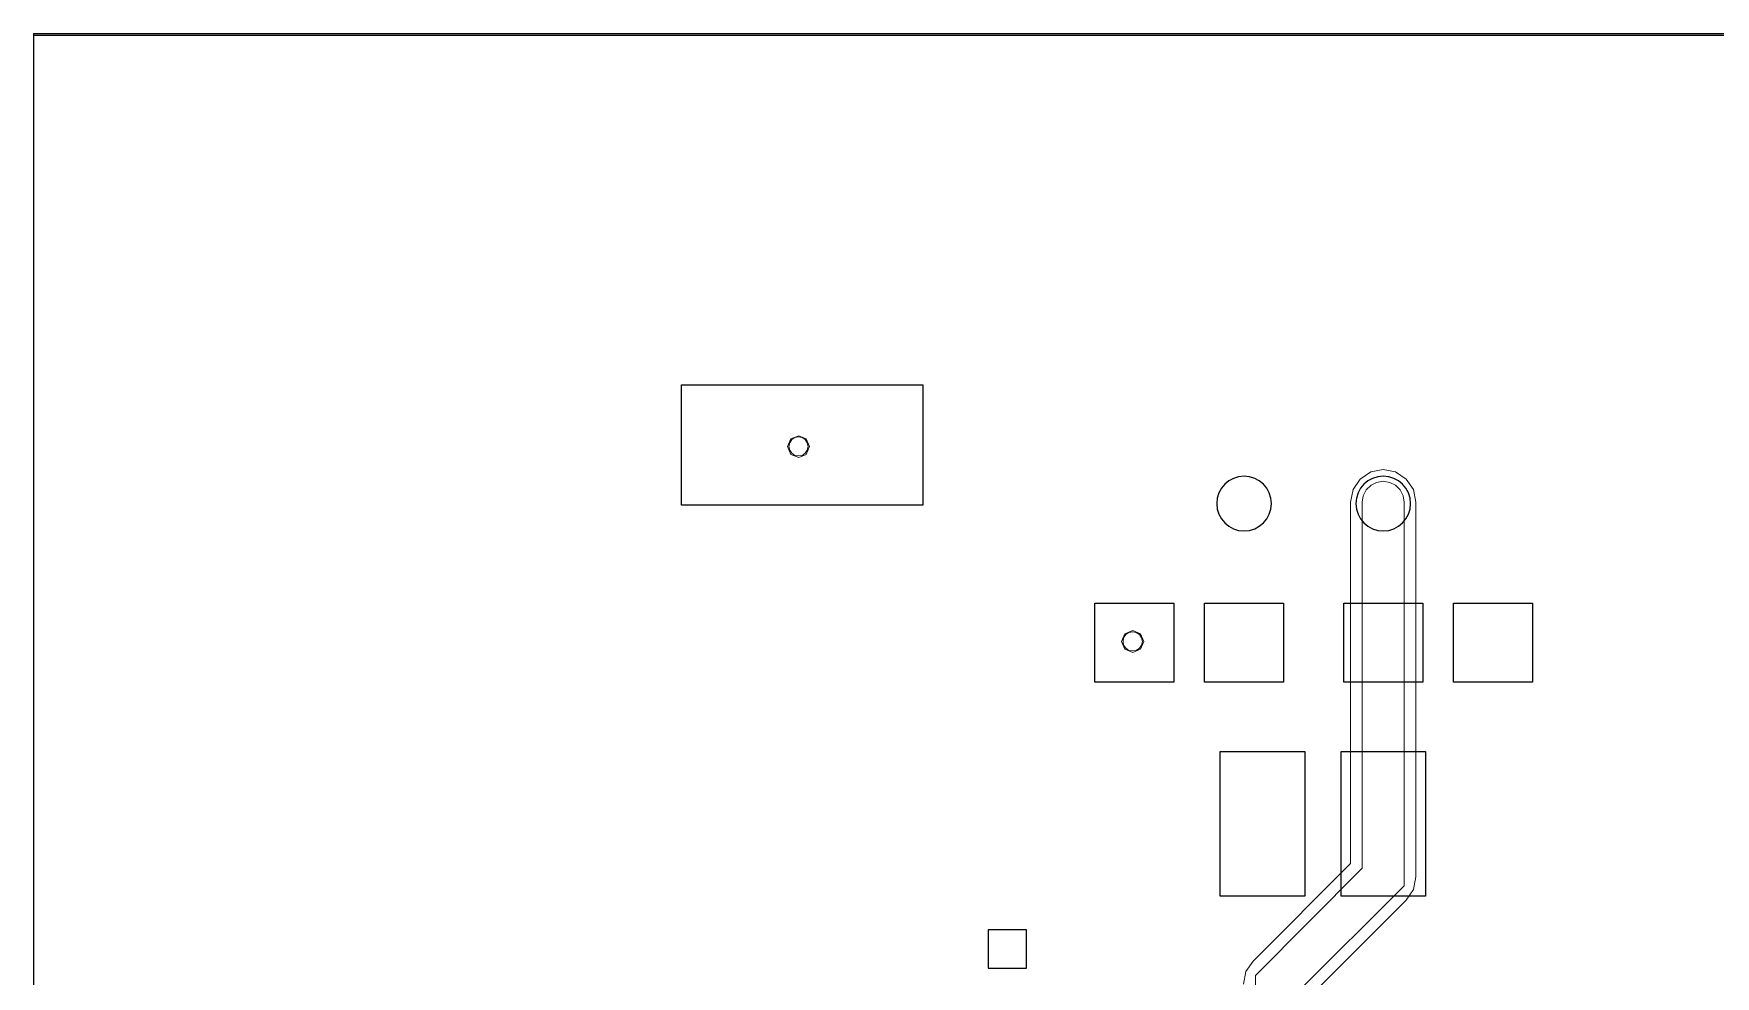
# Model space of a CAD drawing. Header units: millimetres. Extents: x -5.7 to 21.1, y -4.9 to 20.1.
# Drawn here: x -5.74 to 9.61, y 11.53 to 20.13 of the extents above; entities that cross this region are included whole.
import ezdxf

# ---------------------------------------------------------------- set-up
doc = ezdxf.new("R2010")
doc.units = ezdxf.units.MM
doc.header["$LTSCALE"] = 25.4
for name, color, linetype in [('metal1', 5, 'Continuous'), ('metal2', 125, 'Continuous'), ('metal4', 1, 'Continuous')]:
    doc.layers.add(name, color=color, linetype=linetype)

msp = doc.modelspace()

# ---------------------------------------------------------------- linework, layer by layer
at = {"layer": 'metal1', "color": 172, "lineweight": 0}
for p, q in [((-5.733, -3.97), (-5.733, 20.134)), ((-5.733, 20.134), (21.006, 20.134)), ((1.142, 16.367), (1.172, 16.438)), ((1.172, 16.438), (1.244, 16.466)), ((1.244, 16.466), (1.313, 16.438)), ((1.313, 16.438), (1.343, 16.367)), ((1.172, 16.296), (1.142, 16.367)), ((1.244, 16.268), (1.172, 16.296)), ((1.313, 16.296), (1.244, 16.268)), ((1.343, 16.367), (1.313, 16.296)), ((4.19, 14.587), (4.22, 14.659)), ((4.22, 14.518), (4.19, 14.587)), ((4.22, 14.659), (4.292, 14.689)), ((4.292, 14.689), (4.361, 14.659)), ((4.361, 14.659), (4.391, 14.587)), ((4.391, 14.587), (4.361, 14.518)), ((4.292, 14.488), (4.22, 14.518)), ((4.361, 14.518), (4.292, 14.488))]:
    msp.add_line(p, q, dxfattribs=at)
at = {"layer": 'metal2', "color": 125, "lineweight": 0}
for p, q in [((21.008, 20.135), (-5.736, 20.135)), ((-5.736, 20.135), (-5.736, -3.972)), ((1.162, 16.401), (1.181, 16.43)), ((1.181, 16.43), (1.208, 16.45)), ((1.208, 16.45), (1.242, 16.455)), ((1.242, 16.455), (1.276, 16.45)), ((1.276, 16.45), (1.303, 16.43)), ((1.303, 16.43), (1.322, 16.401)), ((1.154, 16.367), (1.162, 16.401)), ((1.162, 16.335), (1.154, 16.367)), ((1.181, 16.306), (1.162, 16.335)), ((1.208, 16.287), (1.181, 16.306)), ((1.242, 16.282), (1.208, 16.287)), ((1.276, 16.287), (1.242, 16.282)), ((1.303, 16.306), (1.276, 16.287)), ((1.322, 16.335), (1.303, 16.306)), ((1.322, 16.401), (1.33, 16.367)), ((1.33, 16.367), (1.322, 16.335)), ((6.365, 16.07), (6.462, 16.135)), ((6.462, 16.135), (6.577, 16.157)), ((6.577, 16.157), (6.689, 16.135)), ((6.689, 16.135), (6.787, 16.07)), ((6.277, 15.86), (6.302, 15.975)), ((6.302, 15.975), (6.365, 16.07)), ((6.394, 15.918), (6.421, 15.972)), ((6.421, 15.972), (6.465, 16.014)), ((6.465, 16.014), (6.516, 16.04)), ((6.516, 16.04), (6.577, 16.05)), ((6.577, 16.05), (6.636, 16.04)), ((6.636, 16.04), (6.689, 16.014)), ((6.689, 16.014), (6.731, 15.972)), ((6.731, 15.972), (6.757, 15.918)), ((6.787, 16.07), (6.787, 16.07)), ((6.787, 16.07), (6.852, 15.975)), ((6.852, 15.975), (6.874, 15.86)), ((6.277, 14.588), (6.277, 15.86)), ((6.384, 15.86), (6.394, 15.918)), ((6.384, 14.588), (6.384, 15.86)), ((6.757, 15.918), (6.767, 15.86)), ((6.767, 15.86), (6.767, 14.588)), ((6.874, 15.86), (6.874, 14.588)), ((4.203, 14.588), (4.208, 14.622)), ((4.208, 14.556), (4.203, 14.588)), ((4.208, 14.622), (4.228, 14.651)), ((4.228, 14.651), (4.257, 14.671)), ((4.257, 14.671), (4.291, 14.676)), ((4.291, 14.676), (4.323, 14.671)), ((4.323, 14.671), (4.352, 14.651)), ((4.352, 14.651), (4.371, 14.622)), ((4.371, 14.622), (4.379, 14.588)), ((4.379, 14.588), (4.371, 14.556)), ((6.277, 12.938), (6.277, 14.588)), ((6.384, 12.938), (6.384, 14.588)), ((6.767, 14.588), (6.767, 12.938)), ((6.874, 14.588), (6.874, 12.938)), ((4.228, 14.527), (4.208, 14.556)), ((4.257, 14.507), (4.228, 14.527)), ((4.291, 14.502), (4.257, 14.507)), ((4.323, 14.507), (4.291, 14.502)), ((4.352, 14.527), (4.323, 14.507)), ((4.371, 14.556), (4.352, 14.527)), ((6.277, 12.562), (6.277, 12.938)), ((6.384, 12.519), (6.384, 12.938)), ((6.767, 12.938), (6.767, 12.36)), ((6.874, 12.938), (6.874, 12.441)), ((5.39, 11.673), (6.277, 12.562)), ((5.41, 11.541), (6.384, 12.519)), ((6.874, 12.441), (6.852, 12.326)), ((6.767, 12.36), (5.79, 11.385)), ((6.852, 12.326), (6.787, 12.229)), ((6.787, 12.229), (5.897, 11.339)), ((5.324, 11.578), (5.39, 11.673)), ((5.302, 11.463), (5.324, 11.578)), ((5.41, 9.76), (5.41, 11.541))]:
    msp.add_line(p, q, dxfattribs=at)
at = {"layer": 'metal4'}
msp.add_lwpolyline([(21.115, 20.011), (21.115, -4.878), (-4.827, -4.878), (-5.734, -3.971), (-5.734, 20.12), (21.006, 20.12)], dxfattribs=at)
for points in [[(0.176, 15.831), (0.176, 16.931), (2.376, 16.931), (2.376, 15.831)], [(3.946, 14.216), (3.946, 14.937), (4.667, 14.937), (4.667, 14.216)], [(4.946, 14.216), (4.946, 14.937), (5.667, 14.937), (5.667, 14.216)], [(6.216, 14.216), (6.216, 14.937), (6.937, 14.937), (6.937, 14.216)], [(7.216, 14.216), (7.216, 14.937), (7.937, 14.937), (7.937, 14.216)], [(5.09, 12.266), (5.09, 13.585), (5.86, 13.585), (5.86, 12.266)], [(6.192, 12.266), (6.192, 13.585), (6.962, 13.585), (6.962, 12.266)], [(3.323, 11.608), (3.323, 11.958), (2.973, 11.958), (2.973, 11.608)]]:
    msp.add_lwpolyline(points, close=True, dxfattribs=at)
for points in [[(5.556, 15.847, 1), (5.057, 15.847, 1)], [(6.826, 15.847, 1), (6.327, 15.847, 1)]]:
    msp.add_lwpolyline(points, format="xyb", close=True, dxfattribs=at)

doc.saveas('drawing.dxf')
